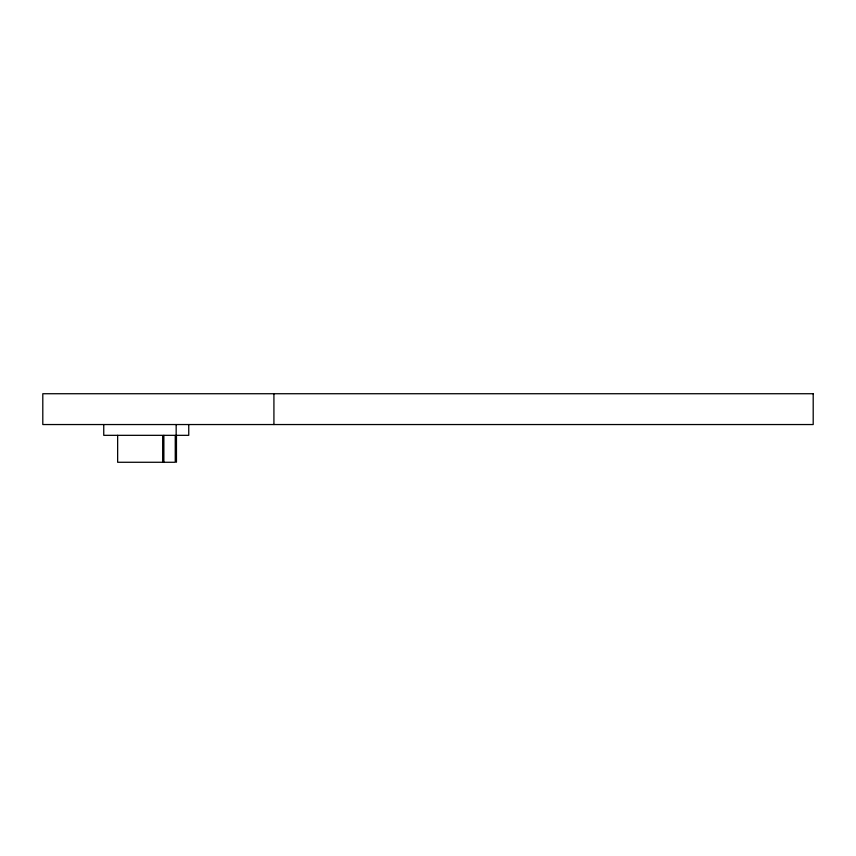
<?xml version="1.0" encoding="UTF-8"?>
<svg xmlns="http://www.w3.org/2000/svg" width="856" height="856" viewBox="0 0 856 856"><rect width="100%" height="100%" fill="white"/><g stroke="black" fill="none" stroke-linecap="round" stroke-linejoin="round"><path stroke-width="1.28" d="M273.92 393.728L273.92 424.544M188.748 424.544L188.748 435.33L103.747 435.33L103.747 424.544M176.454 435.33L176.454 462.251M176.165 424.544L176.165 435.33M175.255 435.811L175.255 462.272L117.647 462.272L117.647 435.33M163.871 435.33L163.871 462.251M162.672 435.811L162.672 462.272M813.2 393.728L42.8 393.728L42.8 424.544L813.2 424.544L813.2 393.728"/></g></svg>
